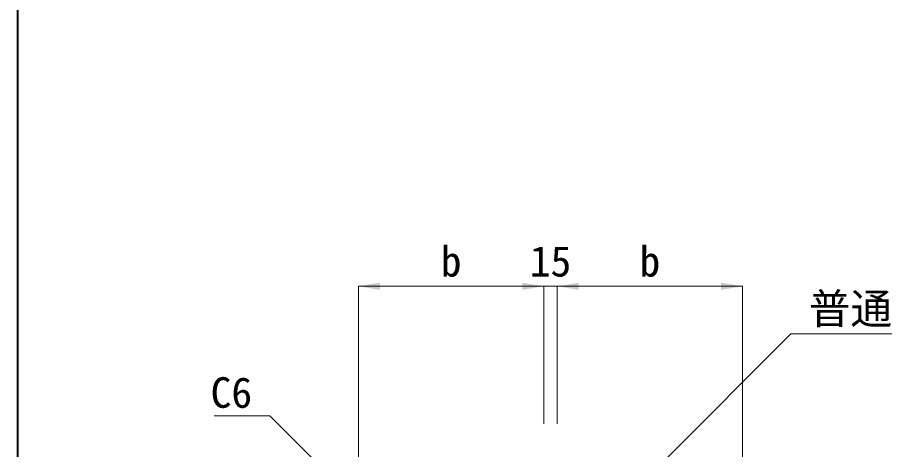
# Model space of a CAD drawing. Units: millimetres, scale not verified. Extents: x 42559 to 133118, y -58351 to -47326.
# Drawn here: x 44859 to 45830, y -51436 to -50952 of the extents above; entities that cross this region are included whole.
import ezdxf
from ezdxf.enums import TextEntityAlignment as Align

# ---------------------------------------------------------------- set-up
doc = ezdxf.new("R2010")
doc.units = ezdxf.units.MM
doc.header["$LTSCALE"] = 23
for name, color, linetype, lineweight in [('図枠', 7, 'Continuous', 5), ('寸法線', 7, 'Continuous', 13), ('引出線', 4, 'Continuous', 13)]:
    doc.layers.add(name, color=color, linetype=linetype, lineweight=lineweight)
doc.styles.add('ＭＳ ゴシック', font='')
doc.styles.get('ＭＳ ゴシック').set_extended_font_data('MS Gothic')

# ---------------------------------------------------------------- blocks, each defined once
blk = doc.blocks.new('filled_arrow')
at = {"color": 0, "linetype": 'Continuous', "lineweight": -2}
blk.add_solid([(7.5, 1.25), (0, 0), (7.5, -1.25)], dxfattribs=at)

msp = doc.modelspace()

# ---------------------------------------------------------------- linework, layer by layer
at = {"layer": '図枠', "lineweight": 40}
msp.add_line((44858.8, -49581.45), (44858.8, -55121.45), dxfattribs=at)
at = {"layer": '寸法線'}
for p, q in [((45240.67, -51253.28), (45448.17, -51253.28)), ((45240.67, -51463.3), (45240.67, -51253.28)), ((45400.17, -51253.28), (45511.17, -51253.28)), ((45448.17, -51407.3), (45448.17, -51253.28)), ((45448.17, -51407.3), (45448.17, -51253.28)), ((45463.17, -51253.28), (45670.67, -51253.28)), ((45463.17, -51407.3), (45463.17, -51253.28)), ((45463.17, -51407.3), (45463.17, -51253.28)), ((45670.67, -51463.3), (45670.67, -51253.28))]:
    msp.add_line(p, q, dxfattribs=at)
at = {"layer": '引出線'}
for points in [[(45584.04, -51447.3), (45724.8, -51306.55), (46019.64, -51306.55)], [(45243.67, -51500.3), (45141.63, -51398.26), (45079.23, -51398.26)]]:
    msp.add_lwpolyline(points, dxfattribs=at)

# ---------------------------------------------------------------- block references
at = {"layer": '寸法線', "xscale": 3.2, "yscale": 3.2}
for p in [(45240.67, -51253.28), (45463.17, -51253.28), (45463.17, -51253.28)]:
    msp.add_blockref('filled_arrow', p, dxfattribs=at)
at = {"layer": '寸法線', "xscale": 3.2, "yscale": 3.2, "rotation": 180}
for p in [(45448.17, -51253.28), (45448.17, -51253.28), (45670.67, -51253.28)]:
    msp.add_blockref('filled_arrow', p, dxfattribs=at)

# ---------------------------------------------------------------- texts
at = {"layer": '寸法線', "style": 'ＭＳ ゴシック'}
for s, p in [('b', (45344.42, -51225.28)), ('15', (45455.67, -51225.28)), ('b', (45566.92, -51225.28))]:
    msp.add_text(s, height=34.18, dxfattribs=at).set_placement(p, align=Align.MIDDLE_CENTER)
at = {"layer": '引出線', "style": 'ＭＳ ゴシック'}
msp.add_text('普通アスコン', height=34.18, dxfattribs=at).set_placement((45744.8, -51261.34), align=Align.TOP_LEFT)
msp.add_text('C6', height=34.18, dxfattribs=at).set_placement((45121.63, -51355.06), align=Align.TOP_RIGHT)

doc.saveas('drawing.dxf')
